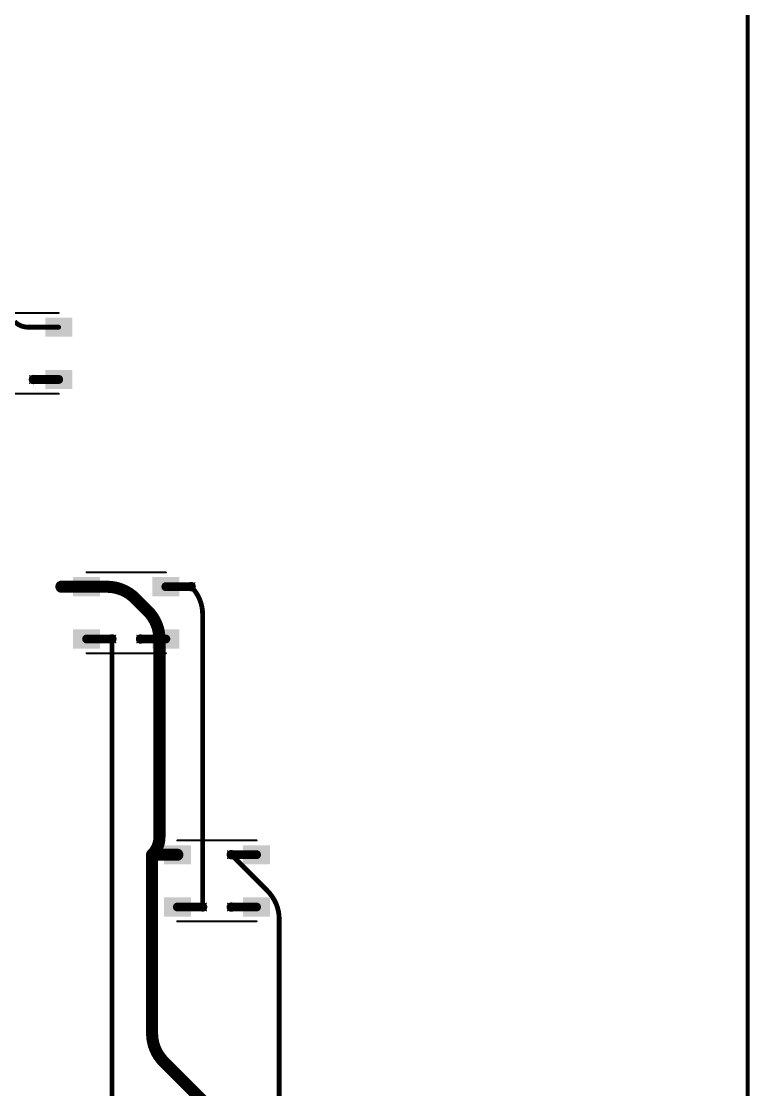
# Model space of a CAD drawing. Header units: inches. Extents: x -11 to 1110, y -7 to 455.
# Drawn here: x 658.2 to 704.1, y 224.4 to 291.8 of the extents above; entities that cross this region are included whole.
import ezdxf

# ---------------------------------------------------------------- set-up
doc = ezdxf.new("R2010")
doc.units = ezdxf.units.IN
for name, color, linetype in [('Board_outline', 216, 'Continuous'), ('Bottom Layer', 5, 'Continuous'), ('Drill Drawing', 1, 'Continuous'), ('Top Layer', 1, 'Continuous'), ('Top Overlay', 2, 'Continuous'), ('Top Paste', 8, 'Continuous'), ('Top Solder', 216, 'Continuous'), ('Via Holes', 16, 'Continuous')]:
    doc.layers.add(name, color=color, linetype=linetype)

# ---------------------------------------------------------------- blocks, each defined once
blk = doc.blocks.new('WS2812B_B_W_122')
at = {"layer": 'Top Layer'}
for points in [[(-3.25, 2.15), (-1.75, 2.15), (-1.75, 1.15), (-3.25, 1.15)], [(3.25, 1.15), (1.75, 1.15), (1.75, 2.15), (3.25, 2.15)], [(-3.25, -1.15), (-1.75, -1.15), (-1.75, -2.15), (-3.25, -2.15)], [(1.75, -1.15), (3.25, -1.15), (3.25, -2.15), (1.75, -2.15)]]:
    blk.add_hatch(color=1, dxfattribs=at).paths.add_polyline_path(points)
at = {"layer": 'Top Paste'}
for points in [[(-3.25, 2.15), (-1.75, 2.15), (-1.75, 1.15), (-3.25, 1.15)], [(3.25, 1.15), (1.75, 1.15), (1.75, 2.15), (3.25, 2.15)], [(-3.25, -1.15), (-1.75, -1.15), (-1.75, -2.15), (-3.25, -2.15)], [(1.75, -1.15), (3.25, -1.15), (3.25, -2.15), (1.75, -2.15)]]:
    blk.add_hatch(color=8, dxfattribs=at).paths.add_polyline_path(points)
at = {"layer": 'Top Solder'}
for points in [[(-3.352, 2.252), (-1.648, 2.252), (-1.648, 1.048), (-3.352, 1.048)], [(3.352, 1.048), (1.648, 1.048), (1.648, 2.252), (3.352, 2.252)], [(-3.352, -1.048), (-1.648, -1.048), (-1.648, -2.252), (-3.352, -2.252)], [(1.648, -1.048), (3.352, -1.048), (3.352, -2.252), (1.648, -2.252)]]:
    blk.add_hatch(color=216, dxfattribs=at).paths.add_polyline_path(points)
at = {"layer": 'Top Overlay'}
for points in [[(-2.5, 2.551, 0.127, 0.127, 0), (2.5, 2.551, 0.127, 0.127, 0)], [(-3.556, 1.803, 0.254, 0.254, 0), (-3.429, 1.676, 0.254, 0.254, 0)], [(-3.556, 1.549, 0.254, 0.254, 0), (-3.556, 1.803, 0.254, 0.254, 0)], [(-3.556, 1.549, 0.254, 0.254, 0), (-3.429, 1.676, 0.254, 0.254, 0)], [(-2.5, -2.551, 0.127, 0.127, 0), (2.5, -2.551, 0.127, 0.127, 0)]]:
    blk.add_lwpolyline(points, format="xyseb", dxfattribs=at)
for points in [[(-2.532, 2.551, 0.0635, 0.0635, 1), (-2.468, 2.551, 0.0635, 0.0635, 1)], [(2.468, 2.551, 0.0635, 0.0635, 1), (2.532, 2.551, 0.0635, 0.0635, 1)], [(-3.619, 1.803, 0.127, 0.127, 1), (-3.493, 1.803, 0.127, 0.127, 1)], [(-3.619, 1.803, 0.127, 0.127, 1), (-3.493, 1.803, 0.127, 0.127, 1)], [(-3.619, 1.549, 0.127, 0.127, 1), (-3.493, 1.549, 0.127, 0.127, 1)], [(-3.619, 1.549, 0.127, 0.127, 1), (-3.493, 1.549, 0.127, 0.127, 1)], [(-3.493, 1.676, 0.127, 0.127, 1), (-3.365, 1.676, 0.127, 0.127, 1)], [(-3.493, 1.676, 0.127, 0.127, 1), (-3.365, 1.676, 0.127, 0.127, 1)], [(-2.532, -2.551, 0.0635, 0.0635, 1), (-2.468, -2.551, 0.0635, 0.0635, 1)], [(2.468, -2.551, 0.0635, 0.0635, 1), (2.532, -2.551, 0.0635, 0.0635, 1)]]:
    blk.add_lwpolyline(points, format="xyseb", close=True, dxfattribs=at)
blk = doc.blocks.new('WS2812B_B_W_123')
at = {"layer": 'Top Layer'}
for points in [[(-3.25, 2.15), (-1.75, 2.15), (-1.75, 1.15), (-3.25, 1.15)], [(3.25, 1.15), (1.75, 1.15), (1.75, 2.15), (3.25, 2.15)], [(-3.25, -1.15), (-1.75, -1.15), (-1.75, -2.15), (-3.25, -2.15)], [(1.75, -1.15), (3.25, -1.15), (3.25, -2.15), (1.75, -2.15)]]:
    blk.add_hatch(color=1, dxfattribs=at).paths.add_polyline_path(points)
at = {"layer": 'Top Paste'}
for points in [[(-3.25, 2.15), (-1.75, 2.15), (-1.75, 1.15), (-3.25, 1.15)], [(3.25, 1.15), (1.75, 1.15), (1.75, 2.15), (3.25, 2.15)], [(-3.25, -1.15), (-1.75, -1.15), (-1.75, -2.15), (-3.25, -2.15)], [(1.75, -1.15), (3.25, -1.15), (3.25, -2.15), (1.75, -2.15)]]:
    blk.add_hatch(color=8, dxfattribs=at).paths.add_polyline_path(points)
at = {"layer": 'Top Solder'}
for points in [[(-3.352, 2.252), (-1.648, 2.252), (-1.648, 1.048), (-3.352, 1.048)], [(3.352, 1.048), (1.648, 1.048), (1.648, 2.252), (3.352, 2.252)], [(-3.352, -1.048), (-1.648, -1.048), (-1.648, -2.252), (-3.352, -2.252)], [(1.648, -1.048), (3.352, -1.048), (3.352, -2.252), (1.648, -2.252)]]:
    blk.add_hatch(color=216, dxfattribs=at).paths.add_polyline_path(points)
at = {"layer": 'Top Overlay'}
for points in [[(-2.5, 2.551, 0.127, 0.127, 0), (2.5, 2.551, 0.127, 0.127, 0)], [(-3.556, 1.549, 0.254, 0.254, 0), (-3.556, 1.803, 0.254, 0.254, 0)], [(-3.556, 1.803, 0.254, 0.254, 0), (-3.429, 1.676, 0.254, 0.254, 0)], [(-3.556, 1.549, 0.254, 0.254, 0), (-3.429, 1.676, 0.254, 0.254, 0)], [(-2.5, -2.551, 0.127, 0.127, 0), (2.5, -2.551, 0.127, 0.127, 0)]]:
    blk.add_lwpolyline(points, format="xyseb", dxfattribs=at)
for points in [[(-2.532, 2.551, 0.0635, 0.0635, 1), (-2.468, 2.551, 0.0635, 0.0635, 1)], [(2.468, 2.551, 0.0635, 0.0635, 1), (2.532, 2.551, 0.0635, 0.0635, 1)], [(-3.619, 1.803, 0.127, 0.127, 1), (-3.493, 1.803, 0.127, 0.127, 1)], [(-3.619, 1.803, 0.127, 0.127, 1), (-3.493, 1.803, 0.127, 0.127, 1)], [(-3.619, 1.549, 0.127, 0.127, 1), (-3.493, 1.549, 0.127, 0.127, 1)], [(-3.619, 1.549, 0.127, 0.127, 1), (-3.493, 1.549, 0.127, 0.127, 1)], [(-3.493, 1.676, 0.127, 0.127, 1), (-3.365, 1.676, 0.127, 0.127, 1)], [(-3.493, 1.676, 0.127, 0.127, 1), (-3.365, 1.676, 0.127, 0.127, 1)], [(-2.532, -2.551, 0.0635, 0.0635, 1), (-2.468, -2.551, 0.0635, 0.0635, 1)], [(2.468, -2.551, 0.0635, 0.0635, 1), (2.532, -2.551, 0.0635, 0.0635, 1)]]:
    blk.add_lwpolyline(points, format="xyseb", close=True, dxfattribs=at)
blk = doc.blocks.new('WS2812B_B_W_131')
at = {"layer": 'Top Layer'}
for points in [[(-3.25, 2.15), (-1.75, 2.15), (-1.75, 1.15), (-3.25, 1.15)], [(3.25, 1.15), (1.75, 1.15), (1.75, 2.15), (3.25, 2.15)], [(-3.25, -1.15), (-1.75, -1.15), (-1.75, -2.15), (-3.25, -2.15)], [(1.75, -1.15), (3.25, -1.15), (3.25, -2.15), (1.75, -2.15)]]:
    blk.add_hatch(color=1, dxfattribs=at).paths.add_polyline_path(points)
at = {"layer": 'Top Paste'}
for points in [[(-3.25, 2.15), (-1.75, 2.15), (-1.75, 1.15), (-3.25, 1.15)], [(3.25, 1.15), (1.75, 1.15), (1.75, 2.15), (3.25, 2.15)], [(-3.25, -1.15), (-1.75, -1.15), (-1.75, -2.15), (-3.25, -2.15)], [(1.75, -1.15), (3.25, -1.15), (3.25, -2.15), (1.75, -2.15)]]:
    blk.add_hatch(color=8, dxfattribs=at).paths.add_polyline_path(points)
at = {"layer": 'Top Solder'}
for points in [[(-3.352, 2.252), (-1.648, 2.252), (-1.648, 1.048), (-3.352, 1.048)], [(3.352, 1.048), (1.648, 1.048), (1.648, 2.252), (3.352, 2.252)], [(-3.352, -1.048), (-1.648, -1.048), (-1.648, -2.252), (-3.352, -2.252)], [(1.648, -1.048), (3.352, -1.048), (3.352, -2.252), (1.648, -2.252)]]:
    blk.add_hatch(color=216, dxfattribs=at).paths.add_polyline_path(points)
at = {"layer": 'Top Overlay'}
for points in [[(-2.5, 2.551, 0.127, 0.127, 0), (2.5, 2.551, 0.127, 0.127, 0)], [(-3.556, 1.803, 0.254, 0.254, 0), (-3.429, 1.676, 0.254, 0.254, 0)], [(-3.556, 1.549, 0.254, 0.254, 0), (-3.556, 1.803, 0.254, 0.254, 0)], [(-3.556, 1.549, 0.254, 0.254, 0), (-3.429, 1.676, 0.254, 0.254, 0)], [(-2.5, -2.551, 0.127, 0.127, 0), (2.5, -2.551, 0.127, 0.127, 0)]]:
    blk.add_lwpolyline(points, format="xyseb", dxfattribs=at)
for points in [[(-2.532, 2.551, 0.0635, 0.0635, 1), (-2.468, 2.551, 0.0635, 0.0635, 1)], [(2.468, 2.551, 0.0635, 0.0635, 1), (2.532, 2.551, 0.0635, 0.0635, 1)], [(-3.619, 1.803, 0.127, 0.127, 1), (-3.493, 1.803, 0.127, 0.127, 1)], [(-3.619, 1.803, 0.127, 0.127, 1), (-3.493, 1.803, 0.127, 0.127, 1)], [(-3.619, 1.549, 0.127, 0.127, 1), (-3.493, 1.549, 0.127, 0.127, 1)], [(-3.619, 1.549, 0.127, 0.127, 1), (-3.493, 1.549, 0.127, 0.127, 1)], [(-3.493, 1.676, 0.127, 0.127, 1), (-3.365, 1.676, 0.127, 0.127, 1)], [(-3.493, 1.676, 0.127, 0.127, 1), (-3.365, 1.676, 0.127, 0.127, 1)], [(-2.532, -2.551, 0.0635, 0.0635, 1), (-2.468, -2.551, 0.0635, 0.0635, 1)], [(2.468, -2.551, 0.0635, 0.0635, 1), (2.532, -2.551, 0.0635, 0.0635, 1)]]:
    blk.add_lwpolyline(points, format="xyseb", close=True, dxfattribs=at)

msp = doc.modelspace()

# ---------------------------------------------------------------- hatches: boundary and pattern name
at = {"layer": 'Bottom Layer'}
h = msp.add_hatch(color=5, dxfattribs=at)
edge = h.paths.add_edge_path()
edge.add_arc((658.92, 269.217), 0.3, 0, 360)
h = msp.add_hatch(color=5, dxfattribs=at)
edge = h.paths.add_edge_path()
edge.add_arc((660.683, 256.144), 0.3, 0, 360)
h = msp.add_hatch(color=5, dxfattribs=at)
edge = h.paths.add_edge_path()
edge.add_arc((668.875, 256.151), 0.3, 0, 360)
h = msp.add_hatch(color=5, dxfattribs=at)
edge = h.paths.add_edge_path()
edge.add_arc((663.875, 252.851), 0.3, 0, 360)
h = msp.add_hatch(color=5, dxfattribs=at)
edge = h.paths.add_edge_path()
edge.add_arc((665.683, 252.844), 0.3, 0, 360)
h = msp.add_hatch(color=5, dxfattribs=at)
edge = h.paths.add_edge_path()
edge.add_arc((666.409, 239.234), 0.3, 0, 360)
h = msp.add_hatch(color=5, dxfattribs=at)
edge = h.paths.add_edge_path()
edge.add_arc((671.409, 239.241), 0.3, 0, 360)
h = msp.add_hatch(color=5, dxfattribs=at)
edge = h.paths.add_edge_path()
edge.add_arc((669.6, 235.941), 0.3, 0, 360)
h = msp.add_hatch(color=5, dxfattribs=at)
edge = h.paths.add_edge_path()
edge.add_arc((671.409, 235.934), 0.3, 0, 360)
at = {"layer": 'Top Layer'}
h = msp.add_hatch(color=1, dxfattribs=at)
edge = h.paths.add_edge_path()
edge.add_arc((658.92, 269.217), 0.3, 0, 360)
h = msp.add_hatch(color=1, dxfattribs=at)
edge = h.paths.add_edge_path()
edge.add_arc((660.683, 256.144), 0.3, 0, 360)
h = msp.add_hatch(color=1, dxfattribs=at)
edge = h.paths.add_edge_path()
edge.add_arc((668.875, 256.151), 0.3, 0, 360)
h = msp.add_hatch(color=1, dxfattribs=at)
edge = h.paths.add_edge_path()
edge.add_arc((663.875, 252.851), 0.3, 0, 360)
h = msp.add_hatch(color=1, dxfattribs=at)
edge = h.paths.add_edge_path()
edge.add_arc((665.683, 252.844), 0.3, 0, 360)
h = msp.add_hatch(color=1, dxfattribs=at)
edge = h.paths.add_edge_path()
edge.add_arc((666.409, 239.234), 0.3, 0, 360)
h = msp.add_hatch(color=1, dxfattribs=at)
edge = h.paths.add_edge_path()
edge.add_arc((671.409, 239.241), 0.3, 0, 360)
h = msp.add_hatch(color=1, dxfattribs=at)
edge = h.paths.add_edge_path()
edge.add_arc((669.6, 235.941), 0.3, 0, 360)
h = msp.add_hatch(color=1, dxfattribs=at)
edge = h.paths.add_edge_path()
edge.add_arc((671.409, 235.934), 0.3, 0, 360)
at = {"layer": 'Via Holes'}
h = msp.add_hatch(color=7, dxfattribs=at)
edge = h.paths.add_edge_path()
edge.add_arc((658.92, 269.217), 0.15, 0, 360)
h = msp.add_hatch(color=7, dxfattribs=at)
edge = h.paths.add_edge_path()
edge.add_arc((660.683, 256.144), 0.15, 0, 360)
h = msp.add_hatch(color=7, dxfattribs=at)
edge = h.paths.add_edge_path()
edge.add_arc((668.875, 256.151), 0.15, 0, 360)
h = msp.add_hatch(color=7, dxfattribs=at)
edge = h.paths.add_edge_path()
edge.add_arc((663.875, 252.851), 0.15, 0, 360)
h = msp.add_hatch(color=7, dxfattribs=at)
edge = h.paths.add_edge_path()
edge.add_arc((665.683, 252.844), 0.15, 0, 360)
h = msp.add_hatch(color=7, dxfattribs=at)
edge = h.paths.add_edge_path()
edge.add_arc((666.409, 239.234), 0.15, 0, 360)
h = msp.add_hatch(color=7, dxfattribs=at)
edge = h.paths.add_edge_path()
edge.add_arc((671.409, 239.241), 0.15, 0, 360)
h = msp.add_hatch(color=7, dxfattribs=at)
edge = h.paths.add_edge_path()
edge.add_arc((669.6, 235.941), 0.15, 0, 360)
h = msp.add_hatch(color=7, dxfattribs=at)
edge = h.paths.add_edge_path()
edge.add_arc((671.409, 235.934), 0.15, 0, 360)

# ---------------------------------------------------------------- linework, layer by layer
at = {"layer": 'Board_outline'}
msp.add_lwpolyline([(704, 0, 0.254, 0.254, 0), (704, 370, 0.254, 0.254, 0)], format="xyseb", dxfattribs=at)
at = {"layer": 'Bottom Layer'}
for points in [[(660.683, 256.144, 0.762, 0.762, 0), (663.553, 256.144, 0.762, 0.762, 0)], [(663.553, 256.144, 0.762, 0.762, -0.198912), (665.35, 255.4, 0.762, 0.762, 0)], [(668.875, 256.151, 0.305, 0.305, -0.198912), (669.6, 254.4, 0.305, 0.305, 0)], [(665.35, 255.4, 0.762, 0.762, 0), (666.133, 254.617, 0.762, 0.762, 0)], [(666.133, 254.617, 0.762, 0.762, -0.198912), (666.877, 252.821, 0.762, 0.762, 0)], [(669.6, 235.941, 0.305, 0.305, 0), (669.6, 254.4, 0.305, 0.305, 0)], [(663.875, 147.309, 0.305, 0.305, 0), (663.875, 252.851, 0.305, 0.305, 0)], [(666.877, 240.364, 0.762, 0.762, 0), (666.877, 252.821, 0.762, 0.762, 0)], [(666.877, 240.364, 0.762, 0.762, -0.198912), (666.409, 239.234, 0.762, 0.762, 0)], [(666.409, 227.963, 0.762, 0.762, 0), (666.409, 239.234, 0.762, 0.762, 0)], [(671.409, 239.241, 0.305, 0.305, 0), (673.69, 236.959, 0.305, 0.305, 0)], [(673.69, 236.959, 0.305, 0.305, -0.198912), (674.434, 235.163, 0.305, 0.305, 0)], [(674.434, 218.784, 0.305, 0.305, 0), (674.434, 235.163, 0.305, 0.305, 0)], [(667.153, 226.167, 0.762, 0.762, -0.198912), (666.409, 227.963, 0.762, 0.762, 0)], [(667.153, 226.167, 0.762, 0.762, 0), (671.242, 222.077, 0.762, 0.762, 0)]]:
    msp.add_lwpolyline(points, format="xyseb", dxfattribs=at)
for points in [[(660.493, 256.144, 0.381, 0.381, 1), (660.874, 256.144, 0.381, 0.381, 1)], [(663.363, 256.144, 0.381, 0.381, 1), (663.744, 256.144, 0.381, 0.381, 1)], [(663.363, 256.144, 0.381, 0.381, 1), (663.744, 256.144, 0.381, 0.381, 1)], [(668.798, 256.151, 0.152, 0.152, 1), (668.951, 256.151, 0.152, 0.152, 1)], [(665.159, 255.4, 0.381, 0.381, 1), (665.54, 255.4, 0.381, 0.381, 1)], [(665.159, 255.4, 0.381, 0.381, 1), (665.54, 255.4, 0.381, 0.381, 1)], [(665.943, 254.617, 0.381, 0.381, 1), (666.324, 254.617, 0.381, 0.381, 1)], [(665.943, 254.617, 0.381, 0.381, 1), (666.324, 254.617, 0.381, 0.381, 1)], [(669.524, 254.4, 0.152, 0.152, 1), (669.676, 254.4, 0.152, 0.152, 1)], [(669.524, 254.4, 0.152, 0.152, 1), (669.676, 254.4, 0.152, 0.152, 1)], [(663.798, 252.851, 0.152, 0.152, 1), (663.951, 252.851, 0.152, 0.152, 1)], [(666.686, 252.821, 0.381, 0.381, 1), (667.067, 252.821, 0.381, 0.381, 1)], [(666.686, 252.821, 0.381, 0.381, 1), (667.067, 252.821, 0.381, 0.381, 1)], [(666.686, 240.364, 0.381, 0.381, 1), (667.067, 240.364, 0.381, 0.381, 1)], [(666.686, 240.364, 0.381, 0.381, 1), (667.067, 240.364, 0.381, 0.381, 1)], [(666.218, 239.234, 0.381, 0.381, 1), (666.599, 239.234, 0.381, 0.381, 1)], [(666.218, 239.234, 0.381, 0.381, 1), (666.599, 239.234, 0.381, 0.381, 1)], [(671.332, 239.241, 0.152, 0.152, 1), (671.485, 239.241, 0.152, 0.152, 1)], [(673.614, 236.959, 0.152, 0.152, 1), (673.766, 236.959, 0.152, 0.152, 1)], [(673.614, 236.959, 0.152, 0.152, 1), (673.766, 236.959, 0.152, 0.152, 1)], [(669.524, 235.941, 0.152, 0.152, 1), (669.676, 235.941, 0.152, 0.152, 1)], [(674.358, 235.163, 0.152, 0.152, 1), (674.51, 235.163, 0.152, 0.152, 1)], [(674.358, 235.163, 0.152, 0.152, 1), (674.51, 235.163, 0.152, 0.152, 1)], [(666.218, 227.963, 0.381, 0.381, 1), (666.599, 227.963, 0.381, 0.381, 1)], [(666.218, 227.963, 0.381, 0.381, 1), (666.599, 227.963, 0.381, 0.381, 1)], [(666.962, 226.167, 0.381, 0.381, 1), (667.343, 226.167, 0.381, 0.381, 1)], [(666.962, 226.167, 0.381, 0.381, 1), (667.343, 226.167, 0.381, 0.381, 1)]]:
    msp.add_lwpolyline(points, format="xyseb", close=True, dxfattribs=at)
at = {"layer": 'Drill Drawing'}
for points in [[(658.666, 269.471, 0.0508, 0.0508, 0), (658.92, 269.344, 0.0508, 0.0508, 0)], [(658.666, 269.471, 0.0508, 0.0508, 0), (658.793, 269.217, 0.0508, 0.0508, 0)], [(658.666, 268.963, 0.0508, 0.0508, 0), (658.793, 269.217, 0.0508, 0.0508, 0)], [(658.666, 268.963, 0.0508, 0.0508, 0), (658.92, 269.09, 0.0508, 0.0508, 0)], [(658.92, 269.344, 0.0508, 0.0508, 0), (659.174, 269.471, 0.0508, 0.0508, 0)], [(658.92, 269.09, 0.0508, 0.0508, 0), (659.174, 268.963, 0.0508, 0.0508, 0)], [(659.047, 269.217, 0.0508, 0.0508, 0), (659.174, 269.471, 0.0508, 0.0508, 0)], [(659.047, 269.217, 0.0508, 0.0508, 0), (659.174, 268.963, 0.0508, 0.0508, 0)], [(660.429, 256.398, 0.0508, 0.0508, 0), (660.683, 256.271, 0.0508, 0.0508, 0)], [(660.429, 256.398, 0.0508, 0.0508, 0), (660.556, 256.144, 0.0508, 0.0508, 0)], [(660.429, 255.89, 0.0508, 0.0508, 0), (660.556, 256.144, 0.0508, 0.0508, 0)], [(660.683, 256.271, 0.0508, 0.0508, 0), (660.937, 256.398, 0.0508, 0.0508, 0)], [(660.81, 256.144, 0.0508, 0.0508, 0), (660.937, 256.398, 0.0508, 0.0508, 0)], [(660.81, 256.144, 0.0508, 0.0508, 0), (660.937, 255.89, 0.0508, 0.0508, 0)], [(668.621, 256.405, 0.0508, 0.0508, 0), (668.875, 256.278, 0.0508, 0.0508, 0)], [(668.621, 256.405, 0.0508, 0.0508, 0), (668.748, 256.151, 0.0508, 0.0508, 0)], [(668.621, 255.897, 0.0508, 0.0508, 0), (668.748, 256.151, 0.0508, 0.0508, 0)], [(668.875, 256.278, 0.0508, 0.0508, 0), (669.129, 256.405, 0.0508, 0.0508, 0)], [(669.002, 256.151, 0.0508, 0.0508, 0), (669.129, 256.405, 0.0508, 0.0508, 0)], [(669.002, 256.151, 0.0508, 0.0508, 0), (669.129, 255.897, 0.0508, 0.0508, 0)], [(660.429, 255.89, 0.0508, 0.0508, 0), (660.683, 256.017, 0.0508, 0.0508, 0)], [(660.683, 256.017, 0.0508, 0.0508, 0), (660.937, 255.89, 0.0508, 0.0508, 0)], [(668.621, 255.897, 0.0508, 0.0508, 0), (668.875, 256.024, 0.0508, 0.0508, 0)], [(668.875, 256.024, 0.0508, 0.0508, 0), (669.129, 255.897, 0.0508, 0.0508, 0)], [(663.621, 253.105, 0.0508, 0.0508, 0), (663.875, 252.978, 0.0508, 0.0508, 0)], [(663.621, 253.105, 0.0508, 0.0508, 0), (663.748, 252.851, 0.0508, 0.0508, 0)], [(663.621, 252.597, 0.0508, 0.0508, 0), (663.748, 252.851, 0.0508, 0.0508, 0)], [(663.621, 252.597, 0.0508, 0.0508, 0), (663.875, 252.724, 0.0508, 0.0508, 0)], [(663.875, 252.978, 0.0508, 0.0508, 0), (664.129, 253.105, 0.0508, 0.0508, 0)], [(663.875, 252.724, 0.0508, 0.0508, 0), (664.129, 252.597, 0.0508, 0.0508, 0)], [(664.002, 252.851, 0.0508, 0.0508, 0), (664.129, 253.105, 0.0508, 0.0508, 0)], [(664.002, 252.851, 0.0508, 0.0508, 0), (664.129, 252.597, 0.0508, 0.0508, 0)], [(665.429, 253.098, 0.0508, 0.0508, 0), (665.683, 252.971, 0.0508, 0.0508, 0)], [(665.429, 253.098, 0.0508, 0.0508, 0), (665.556, 252.844, 0.0508, 0.0508, 0)], [(665.429, 252.59, 0.0508, 0.0508, 0), (665.556, 252.844, 0.0508, 0.0508, 0)], [(665.429, 252.59, 0.0508, 0.0508, 0), (665.683, 252.717, 0.0508, 0.0508, 0)], [(665.683, 252.971, 0.0508, 0.0508, 0), (665.937, 253.098, 0.0508, 0.0508, 0)], [(665.683, 252.717, 0.0508, 0.0508, 0), (665.937, 252.59, 0.0508, 0.0508, 0)], [(665.81, 252.844, 0.0508, 0.0508, 0), (665.937, 253.098, 0.0508, 0.0508, 0)], [(665.81, 252.844, 0.0508, 0.0508, 0), (665.937, 252.59, 0.0508, 0.0508, 0)], [(666.155, 239.488, 0.0508, 0.0508, 0), (666.409, 239.361, 0.0508, 0.0508, 0)], [(666.155, 239.488, 0.0508, 0.0508, 0), (666.282, 239.234, 0.0508, 0.0508, 0)], [(666.409, 239.361, 0.0508, 0.0508, 0), (666.663, 239.488, 0.0508, 0.0508, 0)], [(666.536, 239.234, 0.0508, 0.0508, 0), (666.663, 239.488, 0.0508, 0.0508, 0)], [(671.155, 239.495, 0.0508, 0.0508, 0), (671.409, 239.368, 0.0508, 0.0508, 0)], [(671.155, 239.495, 0.0508, 0.0508, 0), (671.282, 239.241, 0.0508, 0.0508, 0)], [(671.155, 238.987, 0.0508, 0.0508, 0), (671.282, 239.241, 0.0508, 0.0508, 0)], [(671.409, 239.368, 0.0508, 0.0508, 0), (671.663, 239.495, 0.0508, 0.0508, 0)], [(671.536, 239.241, 0.0508, 0.0508, 0), (671.663, 239.495, 0.0508, 0.0508, 0)], [(671.536, 239.241, 0.0508, 0.0508, 0), (671.663, 238.987, 0.0508, 0.0508, 0)], [(666.155, 238.98, 0.0508, 0.0508, 0), (666.282, 239.234, 0.0508, 0.0508, 0)], [(666.155, 238.98, 0.0508, 0.0508, 0), (666.409, 239.107, 0.0508, 0.0508, 0)], [(666.409, 239.107, 0.0508, 0.0508, 0), (666.663, 238.98, 0.0508, 0.0508, 0)], [(666.536, 239.234, 0.0508, 0.0508, 0), (666.663, 238.98, 0.0508, 0.0508, 0)], [(671.155, 238.987, 0.0508, 0.0508, 0), (671.409, 239.114, 0.0508, 0.0508, 0)], [(671.409, 239.114, 0.0508, 0.0508, 0), (671.663, 238.987, 0.0508, 0.0508, 0)], [(669.346, 236.195, 0.0508, 0.0508, 0), (669.6, 236.068, 0.0508, 0.0508, 0)], [(669.346, 236.195, 0.0508, 0.0508, 0), (669.473, 235.941, 0.0508, 0.0508, 0)], [(669.346, 235.687, 0.0508, 0.0508, 0), (669.473, 235.941, 0.0508, 0.0508, 0)], [(669.6, 236.068, 0.0508, 0.0508, 0), (669.854, 236.195, 0.0508, 0.0508, 0)], [(669.727, 235.941, 0.0508, 0.0508, 0), (669.854, 236.195, 0.0508, 0.0508, 0)], [(669.727, 235.941, 0.0508, 0.0508, 0), (669.854, 235.687, 0.0508, 0.0508, 0)], [(671.155, 236.188, 0.0508, 0.0508, 0), (671.409, 236.061, 0.0508, 0.0508, 0)], [(671.155, 236.188, 0.0508, 0.0508, 0), (671.282, 235.934, 0.0508, 0.0508, 0)], [(671.155, 235.68, 0.0508, 0.0508, 0), (671.282, 235.934, 0.0508, 0.0508, 0)], [(671.409, 236.061, 0.0508, 0.0508, 0), (671.663, 236.188, 0.0508, 0.0508, 0)], [(671.536, 235.934, 0.0508, 0.0508, 0), (671.663, 236.188, 0.0508, 0.0508, 0)], [(671.536, 235.934, 0.0508, 0.0508, 0), (671.663, 235.68, 0.0508, 0.0508, 0)], [(669.346, 235.687, 0.0508, 0.0508, 0), (669.6, 235.814, 0.0508, 0.0508, 0)], [(669.6, 235.814, 0.0508, 0.0508, 0), (669.854, 235.687, 0.0508, 0.0508, 0)], [(671.155, 235.68, 0.0508, 0.0508, 0), (671.409, 235.807, 0.0508, 0.0508, 0)], [(671.409, 235.807, 0.0508, 0.0508, 0), (671.663, 235.68, 0.0508, 0.0508, 0)]]:
    msp.add_lwpolyline(points, format="xyseb", dxfattribs=at)
for points in [[(658.653, 269.471, 0.0254, 0.0254, 1), (658.678, 269.471, 0.0254, 0.0254, 1)], [(658.653, 269.471, 0.0254, 0.0254, 1), (658.678, 269.471, 0.0254, 0.0254, 1)], [(658.653, 268.963, 0.0254, 0.0254, 1), (658.678, 268.963, 0.0254, 0.0254, 1)], [(658.653, 268.963, 0.0254, 0.0254, 1), (658.678, 268.963, 0.0254, 0.0254, 1)], [(658.78, 269.217, 0.0254, 0.0254, 1), (658.805, 269.217, 0.0254, 0.0254, 1)], [(658.78, 269.217, 0.0254, 0.0254, 1), (658.805, 269.217, 0.0254, 0.0254, 1)], [(658.907, 269.344, 0.0254, 0.0254, 1), (658.932, 269.344, 0.0254, 0.0254, 1)], [(658.907, 269.344, 0.0254, 0.0254, 1), (658.932, 269.344, 0.0254, 0.0254, 1)], [(658.907, 269.09, 0.0254, 0.0254, 1), (658.932, 269.09, 0.0254, 0.0254, 1)], [(658.907, 269.09, 0.0254, 0.0254, 1), (658.932, 269.09, 0.0254, 0.0254, 1)], [(659.034, 269.217, 0.0254, 0.0254, 1), (659.059, 269.217, 0.0254, 0.0254, 1)], [(659.034, 269.217, 0.0254, 0.0254, 1), (659.059, 269.217, 0.0254, 0.0254, 1)], [(659.161, 269.471, 0.0254, 0.0254, 1), (659.186, 269.471, 0.0254, 0.0254, 1)], [(659.161, 269.471, 0.0254, 0.0254, 1), (659.186, 269.471, 0.0254, 0.0254, 1)], [(659.161, 268.963, 0.0254, 0.0254, 1), (659.186, 268.963, 0.0254, 0.0254, 1)], [(659.161, 268.963, 0.0254, 0.0254, 1), (659.186, 268.963, 0.0254, 0.0254, 1)], [(660.417, 256.398, 0.0254, 0.0254, 1), (660.442, 256.398, 0.0254, 0.0254, 1)], [(660.417, 256.398, 0.0254, 0.0254, 1), (660.442, 256.398, 0.0254, 0.0254, 1)], [(660.544, 256.144, 0.0254, 0.0254, 1), (660.569, 256.144, 0.0254, 0.0254, 1)], [(660.544, 256.144, 0.0254, 0.0254, 1), (660.569, 256.144, 0.0254, 0.0254, 1)], [(660.671, 256.271, 0.0254, 0.0254, 1), (660.696, 256.271, 0.0254, 0.0254, 1)], [(660.671, 256.271, 0.0254, 0.0254, 1), (660.696, 256.271, 0.0254, 0.0254, 1)], [(660.798, 256.144, 0.0254, 0.0254, 1), (660.823, 256.144, 0.0254, 0.0254, 1)], [(660.798, 256.144, 0.0254, 0.0254, 1), (660.823, 256.144, 0.0254, 0.0254, 1)], [(660.925, 256.398, 0.0254, 0.0254, 1), (660.95, 256.398, 0.0254, 0.0254, 1)], [(660.925, 256.398, 0.0254, 0.0254, 1), (660.95, 256.398, 0.0254, 0.0254, 1)], [(668.608, 256.405, 0.0254, 0.0254, 1), (668.633, 256.405, 0.0254, 0.0254, 1)], [(668.608, 256.405, 0.0254, 0.0254, 1), (668.633, 256.405, 0.0254, 0.0254, 1)], [(668.735, 256.151, 0.0254, 0.0254, 1), (668.76, 256.151, 0.0254, 0.0254, 1)], [(668.735, 256.151, 0.0254, 0.0254, 1), (668.76, 256.151, 0.0254, 0.0254, 1)], [(668.862, 256.278, 0.0254, 0.0254, 1), (668.887, 256.278, 0.0254, 0.0254, 1)], [(668.862, 256.278, 0.0254, 0.0254, 1), (668.887, 256.278, 0.0254, 0.0254, 1)], [(668.989, 256.151, 0.0254, 0.0254, 1), (669.014, 256.151, 0.0254, 0.0254, 1)], [(668.989, 256.151, 0.0254, 0.0254, 1), (669.014, 256.151, 0.0254, 0.0254, 1)], [(669.116, 256.405, 0.0254, 0.0254, 1), (669.141, 256.405, 0.0254, 0.0254, 1)], [(669.116, 256.405, 0.0254, 0.0254, 1), (669.141, 256.405, 0.0254, 0.0254, 1)], [(660.417, 255.89, 0.0254, 0.0254, 1), (660.442, 255.89, 0.0254, 0.0254, 1)], [(660.417, 255.89, 0.0254, 0.0254, 1), (660.442, 255.89, 0.0254, 0.0254, 1)], [(660.671, 256.017, 0.0254, 0.0254, 1), (660.696, 256.017, 0.0254, 0.0254, 1)], [(660.671, 256.017, 0.0254, 0.0254, 1), (660.696, 256.017, 0.0254, 0.0254, 1)], [(660.925, 255.89, 0.0254, 0.0254, 1), (660.95, 255.89, 0.0254, 0.0254, 1)], [(660.925, 255.89, 0.0254, 0.0254, 1), (660.95, 255.89, 0.0254, 0.0254, 1)], [(668.608, 255.897, 0.0254, 0.0254, 1), (668.633, 255.897, 0.0254, 0.0254, 1)], [(668.608, 255.897, 0.0254, 0.0254, 1), (668.633, 255.897, 0.0254, 0.0254, 1)], [(668.862, 256.024, 0.0254, 0.0254, 1), (668.887, 256.024, 0.0254, 0.0254, 1)], [(668.862, 256.024, 0.0254, 0.0254, 1), (668.887, 256.024, 0.0254, 0.0254, 1)], [(669.116, 255.897, 0.0254, 0.0254, 1), (669.141, 255.897, 0.0254, 0.0254, 1)], [(669.116, 255.897, 0.0254, 0.0254, 1), (669.141, 255.897, 0.0254, 0.0254, 1)], [(663.608, 253.105, 0.0254, 0.0254, 1), (663.633, 253.105, 0.0254, 0.0254, 1)], [(663.608, 253.105, 0.0254, 0.0254, 1), (663.633, 253.105, 0.0254, 0.0254, 1)], [(663.735, 252.851, 0.0254, 0.0254, 1), (663.76, 252.851, 0.0254, 0.0254, 1)], [(663.735, 252.851, 0.0254, 0.0254, 1), (663.76, 252.851, 0.0254, 0.0254, 1)], [(663.862, 252.978, 0.0254, 0.0254, 1), (663.887, 252.978, 0.0254, 0.0254, 1)], [(663.862, 252.978, 0.0254, 0.0254, 1), (663.887, 252.978, 0.0254, 0.0254, 1)], [(663.862, 252.724, 0.0254, 0.0254, 1), (663.887, 252.724, 0.0254, 0.0254, 1)], [(663.862, 252.724, 0.0254, 0.0254, 1), (663.887, 252.724, 0.0254, 0.0254, 1)], [(663.989, 252.851, 0.0254, 0.0254, 1), (664.014, 252.851, 0.0254, 0.0254, 1)], [(663.989, 252.851, 0.0254, 0.0254, 1), (664.014, 252.851, 0.0254, 0.0254, 1)], [(664.116, 253.105, 0.0254, 0.0254, 1), (664.141, 253.105, 0.0254, 0.0254, 1)], [(664.116, 253.105, 0.0254, 0.0254, 1), (664.141, 253.105, 0.0254, 0.0254, 1)], [(665.417, 253.098, 0.0254, 0.0254, 1), (665.442, 253.098, 0.0254, 0.0254, 1)], [(665.417, 253.098, 0.0254, 0.0254, 1), (665.442, 253.098, 0.0254, 0.0254, 1)], [(665.544, 252.844, 0.0254, 0.0254, 1), (665.569, 252.844, 0.0254, 0.0254, 1)], [(665.544, 252.844, 0.0254, 0.0254, 1), (665.569, 252.844, 0.0254, 0.0254, 1)], [(665.671, 252.971, 0.0254, 0.0254, 1), (665.696, 252.971, 0.0254, 0.0254, 1)], [(665.671, 252.971, 0.0254, 0.0254, 1), (665.696, 252.971, 0.0254, 0.0254, 1)], [(665.671, 252.717, 0.0254, 0.0254, 1), (665.696, 252.717, 0.0254, 0.0254, 1)], [(665.671, 252.717, 0.0254, 0.0254, 1), (665.696, 252.717, 0.0254, 0.0254, 1)], [(665.798, 252.844, 0.0254, 0.0254, 1), (665.823, 252.844, 0.0254, 0.0254, 1)], [(665.798, 252.844, 0.0254, 0.0254, 1), (665.823, 252.844, 0.0254, 0.0254, 1)], [(665.925, 253.098, 0.0254, 0.0254, 1), (665.95, 253.098, 0.0254, 0.0254, 1)], [(665.925, 253.098, 0.0254, 0.0254, 1), (665.95, 253.098, 0.0254, 0.0254, 1)], [(663.608, 252.597, 0.0254, 0.0254, 1), (663.633, 252.597, 0.0254, 0.0254, 1)], [(663.608, 252.597, 0.0254, 0.0254, 1), (663.633, 252.597, 0.0254, 0.0254, 1)], [(664.116, 252.597, 0.0254, 0.0254, 1), (664.141, 252.597, 0.0254, 0.0254, 1)], [(664.116, 252.597, 0.0254, 0.0254, 1), (664.141, 252.597, 0.0254, 0.0254, 1)], [(665.417, 252.59, 0.0254, 0.0254, 1), (665.442, 252.59, 0.0254, 0.0254, 1)], [(665.417, 252.59, 0.0254, 0.0254, 1), (665.442, 252.59, 0.0254, 0.0254, 1)], [(665.925, 252.59, 0.0254, 0.0254, 1), (665.95, 252.59, 0.0254, 0.0254, 1)], [(665.925, 252.59, 0.0254, 0.0254, 1), (665.95, 252.59, 0.0254, 0.0254, 1)], [(666.142, 239.488, 0.0254, 0.0254, 1), (666.167, 239.488, 0.0254, 0.0254, 1)], [(666.142, 239.488, 0.0254, 0.0254, 1), (666.167, 239.488, 0.0254, 0.0254, 1)], [(666.396, 239.361, 0.0254, 0.0254, 1), (666.421, 239.361, 0.0254, 0.0254, 1)], [(666.396, 239.361, 0.0254, 0.0254, 1), (666.421, 239.361, 0.0254, 0.0254, 1)], [(666.65, 239.488, 0.0254, 0.0254, 1), (666.675, 239.488, 0.0254, 0.0254, 1)], [(666.65, 239.488, 0.0254, 0.0254, 1), (666.675, 239.488, 0.0254, 0.0254, 1)], [(671.142, 239.495, 0.0254, 0.0254, 1), (671.167, 239.495, 0.0254, 0.0254, 1)], [(671.142, 239.495, 0.0254, 0.0254, 1), (671.167, 239.495, 0.0254, 0.0254, 1)], [(671.269, 239.241, 0.0254, 0.0254, 1), (671.294, 239.241, 0.0254, 0.0254, 1)], [(671.269, 239.241, 0.0254, 0.0254, 1), (671.294, 239.241, 0.0254, 0.0254, 1)], [(671.396, 239.368, 0.0254, 0.0254, 1), (671.421, 239.368, 0.0254, 0.0254, 1)], [(671.396, 239.368, 0.0254, 0.0254, 1), (671.421, 239.368, 0.0254, 0.0254, 1)], [(671.523, 239.241, 0.0254, 0.0254, 1), (671.548, 239.241, 0.0254, 0.0254, 1)], [(671.523, 239.241, 0.0254, 0.0254, 1), (671.548, 239.241, 0.0254, 0.0254, 1)], [(671.65, 239.495, 0.0254, 0.0254, 1), (671.675, 239.495, 0.0254, 0.0254, 1)], [(671.65, 239.495, 0.0254, 0.0254, 1), (671.675, 239.495, 0.0254, 0.0254, 1)], [(666.142, 238.98, 0.0254, 0.0254, 1), (666.167, 238.98, 0.0254, 0.0254, 1)], [(666.142, 238.98, 0.0254, 0.0254, 1), (666.167, 238.98, 0.0254, 0.0254, 1)], [(666.269, 239.234, 0.0254, 0.0254, 1), (666.294, 239.234, 0.0254, 0.0254, 1)], [(666.269, 239.234, 0.0254, 0.0254, 1), (666.294, 239.234, 0.0254, 0.0254, 1)], [(666.396, 239.107, 0.0254, 0.0254, 1), (666.421, 239.107, 0.0254, 0.0254, 1)], [(666.396, 239.107, 0.0254, 0.0254, 1), (666.421, 239.107, 0.0254, 0.0254, 1)], [(666.523, 239.234, 0.0254, 0.0254, 1), (666.548, 239.234, 0.0254, 0.0254, 1)], [(666.523, 239.234, 0.0254, 0.0254, 1), (666.548, 239.234, 0.0254, 0.0254, 1)], [(666.65, 238.98, 0.0254, 0.0254, 1), (666.675, 238.98, 0.0254, 0.0254, 1)], [(666.65, 238.98, 0.0254, 0.0254, 1), (666.675, 238.98, 0.0254, 0.0254, 1)], [(671.142, 238.987, 0.0254, 0.0254, 1), (671.167, 238.987, 0.0254, 0.0254, 1)], [(671.142, 238.987, 0.0254, 0.0254, 1), (671.167, 238.987, 0.0254, 0.0254, 1)], [(671.396, 239.114, 0.0254, 0.0254, 1), (671.421, 239.114, 0.0254, 0.0254, 1)], [(671.396, 239.114, 0.0254, 0.0254, 1), (671.421, 239.114, 0.0254, 0.0254, 1)], [(671.65, 238.987, 0.0254, 0.0254, 1), (671.675, 238.987, 0.0254, 0.0254, 1)], [(671.65, 238.987, 0.0254, 0.0254, 1), (671.675, 238.987, 0.0254, 0.0254, 1)], [(669.333, 236.195, 0.0254, 0.0254, 1), (669.359, 236.195, 0.0254, 0.0254, 1)], [(669.333, 236.195, 0.0254, 0.0254, 1), (669.359, 236.195, 0.0254, 0.0254, 1)], [(669.46, 235.941, 0.0254, 0.0254, 1), (669.486, 235.941, 0.0254, 0.0254, 1)], [(669.46, 235.941, 0.0254, 0.0254, 1), (669.486, 235.941, 0.0254, 0.0254, 1)], [(669.587, 236.068, 0.0254, 0.0254, 1), (669.613, 236.068, 0.0254, 0.0254, 1)], [(669.587, 236.068, 0.0254, 0.0254, 1), (669.613, 236.068, 0.0254, 0.0254, 1)], [(669.714, 235.941, 0.0254, 0.0254, 1), (669.74, 235.941, 0.0254, 0.0254, 1)], [(669.714, 235.941, 0.0254, 0.0254, 1), (669.74, 235.941, 0.0254, 0.0254, 1)], [(669.841, 236.195, 0.0254, 0.0254, 1), (669.867, 236.195, 0.0254, 0.0254, 1)], [(669.841, 236.195, 0.0254, 0.0254, 1), (669.867, 236.195, 0.0254, 0.0254, 1)], [(671.142, 236.188, 0.0254, 0.0254, 1), (671.167, 236.188, 0.0254, 0.0254, 1)], [(671.142, 236.188, 0.0254, 0.0254, 1), (671.167, 236.188, 0.0254, 0.0254, 1)], [(671.269, 235.934, 0.0254, 0.0254, 1), (671.294, 235.934, 0.0254, 0.0254, 1)], [(671.269, 235.934, 0.0254, 0.0254, 1), (671.294, 235.934, 0.0254, 0.0254, 1)], [(671.396, 236.061, 0.0254, 0.0254, 1), (671.421, 236.061, 0.0254, 0.0254, 1)], [(671.396, 236.061, 0.0254, 0.0254, 1), (671.421, 236.061, 0.0254, 0.0254, 1)], [(671.523, 235.934, 0.0254, 0.0254, 1), (671.548, 235.934, 0.0254, 0.0254, 1)], [(671.523, 235.934, 0.0254, 0.0254, 1), (671.548, 235.934, 0.0254, 0.0254, 1)], [(671.65, 236.188, 0.0254, 0.0254, 1), (671.675, 236.188, 0.0254, 0.0254, 1)], [(671.65, 236.188, 0.0254, 0.0254, 1), (671.675, 236.188, 0.0254, 0.0254, 1)], [(669.333, 235.687, 0.0254, 0.0254, 1), (669.359, 235.687, 0.0254, 0.0254, 1)], [(669.333, 235.687, 0.0254, 0.0254, 1), (669.359, 235.687, 0.0254, 0.0254, 1)], [(669.587, 235.814, 0.0254, 0.0254, 1), (669.613, 235.814, 0.0254, 0.0254, 1)], [(669.587, 235.814, 0.0254, 0.0254, 1), (669.613, 235.814, 0.0254, 0.0254, 1)], [(669.841, 235.687, 0.0254, 0.0254, 1), (669.867, 235.687, 0.0254, 0.0254, 1)], [(669.841, 235.687, 0.0254, 0.0254, 1), (669.867, 235.687, 0.0254, 0.0254, 1)], [(671.142, 235.68, 0.0254, 0.0254, 1), (671.167, 235.68, 0.0254, 0.0254, 1)], [(671.142, 235.68, 0.0254, 0.0254, 1), (671.167, 235.68, 0.0254, 0.0254, 1)], [(671.396, 235.807, 0.0254, 0.0254, 1), (671.421, 235.807, 0.0254, 0.0254, 1)], [(671.396, 235.807, 0.0254, 0.0254, 1), (671.421, 235.807, 0.0254, 0.0254, 1)], [(671.65, 235.68, 0.0254, 0.0254, 1), (671.675, 235.68, 0.0254, 0.0254, 1)], [(671.65, 235.68, 0.0254, 0.0254, 1), (671.675, 235.68, 0.0254, 0.0254, 1)]]:
    msp.add_lwpolyline(points, format="xyseb", close=True, dxfattribs=at)
at = {"layer": 'Top Layer'}
for points in [[(658.583, 272.52, 0.305, 0.305, -0.198912), (657.733, 272.872, 0.305, 0.305, 0)], [(658.583, 272.52, 0.305, 0.305, 0), (660.515, 272.52, 0.305, 0.305, 0)], [(658.92, 269.22, 0.559, 0.559, 0), (660.515, 269.22, 0.559, 0.559, 0)], [(660.683, 256.148, 0.762, 0.762, 0), (662.279, 256.148, 0.762, 0.762, 0)], [(667.279, 256.148, 0.559, 0.559, 0), (668.875, 256.148, 0.559, 0.559, 0)], [(662.279, 252.848, 0.559, 0.559, 0), (663.875, 252.848, 0.559, 0.559, 0)], [(665.683, 252.848, 0.559, 0.559, 0), (667.279, 252.848, 0.559, 0.559, 0)], [(666.409, 239.237, 0.762, 0.762, 0), (668.004, 239.237, 0.762, 0.762, 0)], [(671.409, 239.237, 0.559, 0.559, 0), (673.004, 239.237, 0.559, 0.559, 0)], [(668.004, 235.937, 0.559, 0.559, 0), (669.6, 235.937, 0.559, 0.559, 0)], [(671.409, 235.937, 0.559, 0.559, 0), (673.004, 235.937, 0.559, 0.559, 0)]]:
    msp.add_lwpolyline(points, format="xyseb", dxfattribs=at)
for points in [[(658.507, 272.52, 0.152, 0.152, 1), (658.659, 272.52, 0.152, 0.152, 1)], [(658.507, 272.52, 0.152, 0.152, 1), (658.659, 272.52, 0.152, 0.152, 1)], [(660.439, 272.52, 0.152, 0.152, 1), (660.592, 272.52, 0.152, 0.152, 1)], [(658.78, 269.22, 0.279, 0.279, 1), (659.059, 269.22, 0.279, 0.279, 1)], [(660.376, 269.22, 0.279, 0.279, 1), (660.655, 269.22, 0.279, 0.279, 1)], [(660.493, 256.148, 0.381, 0.381, 1), (660.874, 256.148, 0.381, 0.381, 1)], [(662.088, 256.148, 0.381, 0.381, 1), (662.469, 256.148, 0.381, 0.381, 1)], [(667.139, 256.148, 0.279, 0.279, 1), (667.419, 256.148, 0.279, 0.279, 1)], [(668.735, 256.148, 0.279, 0.279, 1), (669.014, 256.148, 0.279, 0.279, 1)], [(662.139, 252.848, 0.279, 0.279, 1), (662.419, 252.848, 0.279, 0.279, 1)], [(663.735, 252.848, 0.279, 0.279, 1), (664.014, 252.848, 0.279, 0.279, 1)], [(665.544, 252.848, 0.279, 0.279, 1), (665.823, 252.848, 0.279, 0.279, 1)], [(667.139, 252.848, 0.279, 0.279, 1), (667.419, 252.848, 0.279, 0.279, 1)], [(666.218, 239.237, 0.381, 0.381, 1), (666.599, 239.237, 0.381, 0.381, 1)], [(667.814, 239.237, 0.381, 0.381, 1), (668.195, 239.237, 0.381, 0.381, 1)], [(671.269, 239.237, 0.279, 0.279, 1), (671.548, 239.237, 0.279, 0.279, 1)], [(672.865, 239.237, 0.279, 0.279, 1), (673.144, 239.237, 0.279, 0.279, 1)], [(667.865, 235.937, 0.279, 0.279, 1), (668.144, 235.937, 0.279, 0.279, 1)], [(669.46, 235.937, 0.279, 0.279, 1), (669.74, 235.937, 0.279, 0.279, 1)], [(671.269, 235.937, 0.279, 0.279, 1), (671.548, 235.937, 0.279, 0.279, 1)], [(672.865, 235.937, 0.279, 0.279, 1), (673.144, 235.937, 0.279, 0.279, 1)]]:
    msp.add_lwpolyline(points, format="xyseb", close=True, dxfattribs=at)

# ---------------------------------------------------------------- block references
for name, p in [('WS2812B_B_W_123', (658.015, 270.87)), ('WS2812B_B_W_122', (664.779, 254.498)), ('WS2812B_B_W_131', (670.504, 237.587))]:
    msp.add_blockref(name, p)

doc.saveas('drawing.dxf')
